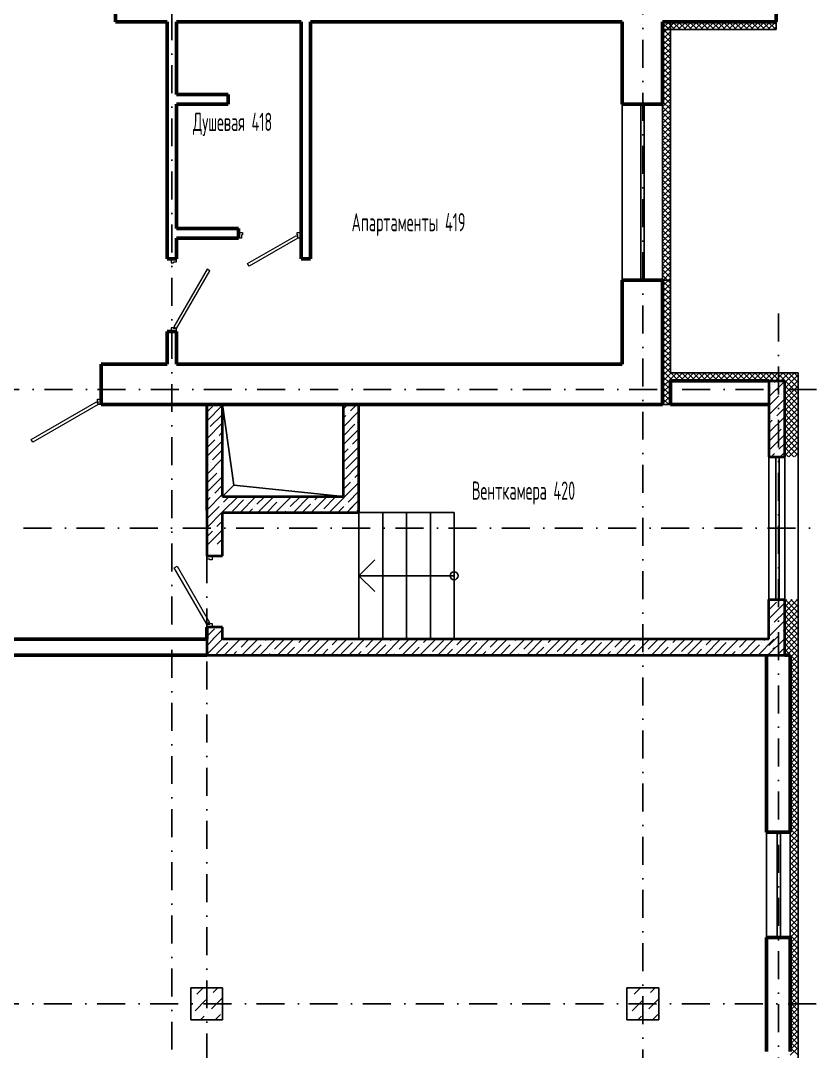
# Model space of a CAD drawing. Extents: x -1560602 to 321118, y -2308202 to -430103.
# Drawn here: x -1493034 to -1483060, y -2277814 to -2264810 of the extents above; entities that cross this region are included whole.
import ezdxf

# ---------------------------------------------------------------- set-up
doc = ezdxf.new("R2010")
doc.units = 0
doc.header["$MEASUREMENT"] = 0
doc.linetypes.add('Dot & Dashed', pattern=[670.277762, 352.777767, -176.388884, 0, -141.111112])
doc.linetypes.add('Штрихпунктирная', pattern=[0.670278, 0.352778, -0.176389, 0, -0.141111])
doc.layers.get('0').update_dxf_attribs({"color": 255, "linetype": 'CONTINUOUS'})
for name, color, linetype, lineweight in [('Двери', 4, 'CONTINUOUS', 15), ('Диафрагма', 2, 'CONTINUOUS', 35), ('стены', 5, 'CONTINUOUS', 50)]:
    doc.layers.add(name, color=color, linetype=linetype, lineweight=lineweight)
for name, color, linetype in [('Колонна', 7, 'CONTINUOUS'), ('колонна нижнего ряда', 1, 'CONTINUOUS'), ('Оси', 253, 'Dot & Dashed'), ('отделка', 240, 'CONTINUOUS'), ('Текст', 7, 'CONTINUOUS'), ('Утеплитель', 6, 'CONTINUOUS')]:
    doc.layers.add(name, color=color, linetype=linetype)
doc.styles.get("Standard").update_dxf_attribs({"font": 'spds.shx', "width": 0.7, "height": 250})

msp = doc.modelspace()

# ---------------------------------------------------------------- linework, layer by layer
at = {"color": 0, "linetype": 'Continuous'}
for p, q in [((-1490344.3, -2270672.5), (-1490485.7, -2269653.9)), ((-1490485.7, -2270813.9), (-1490344.3, -2270672.5)), ((-1490344.3, -2270672.5), (-1488965.7, -2270813.9)), ((-1488965.7, -2270813.9), (-1490485.7, -2270813.9)), ((-1488965.7, -2270813.9), (-1490485.7, -2270813.9))]:
    msp.add_line(p, q, dxfattribs=at)
at = {"color": 0, "ltscale": 100}
for p, q in [((-1488765.7, -2271013.9), (-1487565.7, -2271013.9)), ((-1488765.7, -2272613.9), (-1488765.7, -2271013.9)), ((-1488465.7, -2271013.9), (-1488465.7, -2272613.9)), ((-1488165.7, -2271013.9), (-1488165.7, -2272613.9)), ((-1487865.7, -2271013.9), (-1487865.7, -2272613.9)), ((-1487565.7, -2271013.9), (-1487565.8, -2272613.9)), ((-1488765.7, -2271813.9), (-1488565.7, -2271613.9)), ((-1488565.7, -2272013.9), (-1488765.7, -2271813.9)), ((-1487565.7, -2271813.9), (-1488765.7, -2271813.9)), ((-1487565.8, -2272613.9), (-1488765.7, -2272613.9))]:
    msp.add_line(p, q, dxfattribs=at)
msp.add_circle((-1487565.7, -2271813.9), 50, dxfattribs=at)
at = {"layer": 'Двери', "color": 0, "linetype": 'Continuous'}
for p, q in [((-1490285.7, -2267483.8), (-1490235.7, -2267483.8)), ((-1490245.7, -2267553.8), (-1490285.7, -2267553.8)), ((-1490235.7, -2267513.8), (-1490245.7, -2267513.8)), ((-1490245.7, -2267513.8), (-1490245.7, -2267553.8)), ((-1490235.7, -2267483.8), (-1490235.7, -2267513.8)), ((-1490170.6, -2267874.2), (-1489555.7, -2267519.2)), ((-1489535.7, -2267553.8), (-1490150.6, -2267908.8)), ((-1489555.7, -2267519.2), (-1489535.7, -2267553.8)), ((-1489545.7, -2267513.8), (-1489545.7, -2267483.8)), ((-1489545.7, -2267483.8), (-1489495.7, -2267483.8)), ((-1489535.7, -2267513.8), (-1489545.7, -2267513.8)), ((-1489535.7, -2267553.8), (-1489535.7, -2267513.8)), ((-1489495.7, -2267553.8), (-1489535.7, -2267553.8)), ((-1491135.7, -2267813.8), (-1491135.7, -2267863.8)), ((-1491105.7, -2267863.8), (-1491105.7, -2267853.8)), ((-1491105.7, -2267853.8), (-1491065.7, -2267853.8)), ((-1491065.7, -2267853.8), (-1491065.7, -2267813.8)), ((-1491135.7, -2267863.8), (-1491105.7, -2267863.8)), ((-1490680.4, -2267946.4), (-1491100.4, -2268673.8)), ((-1491065.7, -2268693.8), (-1490645.7, -2267966.4)), ((-1490645.7, -2267966.4), (-1490680.4, -2267946.4)), ((-1490150.6, -2267908.8), (-1490170.6, -2267874.2)), ((-1491105.7, -2268683.8), (-1491135.7, -2268683.8)), ((-1491135.7, -2268683.8), (-1491135.7, -2268733.8)), ((-1491105.7, -2268693.8), (-1491105.7, -2268683.8)), ((-1491065.7, -2268693.8), (-1491105.7, -2268693.8)), ((-1491100.4, -2268673.8), (-1491065.7, -2268693.8)), ((-1491065.7, -2268733.8), (-1491065.7, -2268693.8)), ((-1492900.2, -2270095.3), (-1492075.7, -2269619.3)), ((-1492055.7, -2269653.9), (-1492880.2, -2270129.9)), ((-1492075.7, -2269619.3), (-1492055.7, -2269653.9)), ((-1492065.7, -2269613.9), (-1492065.7, -2269583.9)), ((-1492065.7, -2269583.9), (-1492015.7, -2269583.9)), ((-1492055.7, -2269613.9), (-1492065.7, -2269613.9)), ((-1492055.7, -2269653.9), (-1492055.7, -2269613.9)), ((-1492015.7, -2269653.9), (-1492055.7, -2269653.9)), ((-1492880.2, -2270129.9), (-1492900.2, -2270095.3)), ((-1490685.7, -2271603.9), (-1490685.7, -2271563.9)), ((-1490645.7, -2271603.9), (-1490685.7, -2271603.9)), ((-1490645.7, -2271613.9), (-1490645.7, -2271603.9)), ((-1490615.7, -2271613.9), (-1490645.7, -2271613.9)), ((-1490615.7, -2271563.9), (-1490615.7, -2271613.9)), ((-1491095.7, -2271713.8), (-1491061.1, -2271693.8)), ((-1490685.7, -2272423.9), (-1491095.7, -2271713.8)), ((-1491061.1, -2271693.8), (-1490651.1, -2272403.9)), ((-1490651.1, -2272403.9), (-1490685.7, -2272423.9)), ((-1490685.7, -2272463.9), (-1490685.7, -2272423.9)), ((-1490685.7, -2272423.9), (-1490645.7, -2272423.9)), ((-1490645.7, -2272423.9), (-1490645.7, -2272413.9)), ((-1490645.7, -2272413.9), (-1490615.7, -2272413.9)), ((-1490615.7, -2272413.9), (-1490615.7, -2272463.9))]:
    msp.add_line(p, q, dxfattribs=at)
at = {"layer": 'Диафрагма', "color": 0, "ltscale": 100}
for p, q in [((-1483595.7, -2269353.9), (-1483595.7, -2270313.9)), ((-1483595.7, -2269353.9), (-1483395.7, -2269353.9)), ((-1483595.7, -2269353.9), (-1483395.7, -2269353.9)), ((-1483595.7, -2269353.9), (-1483395.7, -2269353.9)), ((-1483395.7, -2270313.9), (-1483395.7, -2269353.9)), ((-1488765.7, -2271013.9), (-1488765.7, -2269653.9)), ((-1483595.7, -2270313.9), (-1483395.7, -2270313.9)), ((-1490485.7, -2270813.9), (-1488965.7, -2270813.9)), ((-1490485.7, -2271563.9), (-1490485.7, -2271013.9)), ((-1490685.7, -2271413.9), (-1490685.7, -2271563.9)), ((-1490685.7, -2271563.9), (-1490485.7, -2271563.9)), ((-1483595.7, -2272613.9), (-1483595.7, -2272113.9)), ((-1483595.7, -2272113.9), (-1483395.7, -2272113.9)), ((-1483395.7, -2272113.9), (-1483395.7, -2272126.8)), ((-1490485.7, -2272463.9), (-1490685.7, -2272463.9)), ((-1490685.7, -2272463.9), (-1490685.7, -2272813.9)), ((-1490485.7, -2272613.9), (-1490485.7, -2272463.9)), ((-1483595.7, -2272613.9), (-1490485.7, -2272613.9)), ((-1490685.7, -2272813.9), (-1483395.7, -2272813.9))]:
    msp.add_line(p, q, dxfattribs=at)
at = {"layer": 'Диафрагма', "color": 0, "lineweight": -3, "ltscale": 100}
for p, q in [((-1483595.7, -2269557.9), (-1483395.7, -2269357.9)), ((-1483553.3, -2269403.2), (-1483553.3, -2269403.2)), ((-1483525.2, -2269375.2), (-1483504, -2269353.9)), ((-1483595.7, -2269445.7), (-1483581.4, -2269431.3)), ((-1483595.7, -2269670.2), (-1483469.1, -2269543.6)), ((-1483441.1, -2269515.5), (-1483441.1, -2269515.5)), ((-1483413, -2269487.4), (-1483395.7, -2269470.2)), ((-1490685.7, -2269861.7), (-1490485.7, -2269661.7)), ((-1490685.7, -2269749.4), (-1490614, -2269677.7)), ((-1488965.7, -2269713.2), (-1488906.4, -2269653.9)), ((-1488874.1, -2269733.8), (-1488794.2, -2269653.9)), ((-1483595.7, -2269782.4), (-1483395.7, -2269582.4)), ((-1490642.1, -2269930.3), (-1490501.8, -2269789.9)), ((-1488965.7, -2269937.7), (-1488765.7, -2269737.7)), ((-1488965.7, -2269825.5), (-1488930.2, -2269789.9)), ((-1488902.2, -2269761.9), (-1488902.2, -2269761.9)), ((-1483595.7, -2270006.9), (-1483395.7, -2269806.9)), ((-1483497.2, -2269796.1), (-1483395.7, -2269694.7)), ((-1490685.7, -2270086.2), (-1490485.7, -2269886.2)), ((-1488958.3, -2270042.5), (-1488818, -2269902.2)), ((-1488789.9, -2269874.1), (-1488789.9, -2269874.1)), ((-1483595.7, -2269894.7), (-1483553.3, -2269852.3)), ((-1483525.2, -2269824.2), (-1483525.2, -2269824.2)), ((-1483413, -2269936.4), (-1483413, -2269936.4)), ((-1490670.2, -2269958.3), (-1490670.2, -2269958.3)), ((-1490529.8, -2270042.5), (-1490485.7, -2269998.4)), ((-1488965.7, -2270162.2), (-1488765.7, -2269962.2)), ((-1483595.7, -2270231.4), (-1483395.7, -2270031.4)), ((-1483581.4, -2270104.8), (-1483441.1, -2269964.5)), ((-1490685.7, -2270198.4), (-1490586, -2270098.6)), ((-1490685.7, -2270310.7), (-1490485.7, -2270110.7)), ((-1490557.9, -2270070.6), (-1490557.9, -2270070.6)), ((-1488965.7, -2270386.7), (-1488765.7, -2270186.7)), ((-1488874.1, -2270182.8), (-1488874.1, -2270182.8)), ((-1488846, -2270154.8), (-1488765.7, -2270074.5)), ((-1483469.1, -2270217.1), (-1483395.7, -2270143.7)), ((-1490614, -2270351.2), (-1490485.7, -2270222.9)), ((-1488965.7, -2270274.5), (-1488902.2, -2270210.9)), ((-1488930.2, -2270463.5), (-1488789.9, -2270323.1)), ((-1483565.9, -2270313.9), (-1483525.2, -2270273.2)), ((-1483497.2, -2270245.1), (-1483497.2, -2270245.1)), ((-1483453.7, -2270313.9), (-1483395.7, -2270256)), ((-1490685.7, -2270535.2), (-1490485.7, -2270335.2)), ((-1490685.7, -2270422.9), (-1490670.2, -2270407.3)), ((-1490642.1, -2270379.3), (-1490642.1, -2270379.3)), ((-1490501.8, -2270463.5), (-1490485.7, -2270447.4)), ((-1488965.7, -2270611.2), (-1488765.7, -2270411.2)), ((-1490685.7, -2270647.4), (-1490557.9, -2270519.6)), ((-1490685.7, -2270759.7), (-1490485.7, -2270559.7)), ((-1490529.8, -2270491.5), (-1490529.8, -2270491.5)), ((-1488958.3, -2270491.5), (-1488958.3, -2270491.5)), ((-1488818, -2270575.7), (-1488765.7, -2270523.5)), ((-1490586, -2270772.2), (-1490485.7, -2270671.9)), ((-1488965.7, -2270723.5), (-1488874.1, -2270631.8)), ((-1488965.7, -2270835.7), (-1488765.7, -2270635.7)), ((-1488846, -2270603.8), (-1488846, -2270603.8)), ((-1490685.7, -2270984.2), (-1490485.7, -2270784.2)), ((-1490685.7, -2270871.9), (-1490642.1, -2270828.3)), ((-1490614, -2270800.2), (-1490614, -2270800.2)), ((-1490485.7, -2271008.7), (-1490290.9, -2270813.9)), ((-1490473.7, -2270884.4), (-1490403.2, -2270813.9)), ((-1490266.4, -2271013.9), (-1490066.4, -2270813.9)), ((-1490193.1, -2270828.3), (-1490193.1, -2270828.3)), ((-1490052.8, -2270912.5), (-1489954.2, -2270813.9)), ((-1490041.9, -2271013.9), (-1489841.9, -2270813.9)), ((-1489817.4, -2271013.9), (-1489617.4, -2270813.9)), ((-1489744.1, -2270828.3), (-1489729.7, -2270813.9)), ((-1489631.8, -2270940.5), (-1489505.2, -2270813.9)), ((-1489592.9, -2271013.9), (-1489392.9, -2270813.9)), ((-1489368.4, -2271013.9), (-1489168.4, -2270813.9)), ((-1489323.1, -2270856.3), (-1489280.7, -2270813.9)), ((-1489210.9, -2270968.6), (-1489070.5, -2270828.3)), ((-1489143.9, -2271013.9), (-1488954.8, -2270824.8)), ((-1488902.2, -2270884.4), (-1488765.7, -2270748)), ((-1490670.2, -2271080.9), (-1490529.8, -2270940.5)), ((-1490501.8, -2270912.5), (-1490501.8, -2270912.5)), ((-1490361.5, -2270996.7), (-1490221.1, -2270856.3)), ((-1490154.2, -2271013.9), (-1490108.9, -2270968.6)), ((-1490080.8, -2270940.5), (-1490080.8, -2270940.5)), ((-1489929.7, -2271013.9), (-1489800.2, -2270884.4)), ((-1489772.1, -2270856.3), (-1489772.1, -2270856.3)), ((-1489659.9, -2270968.6), (-1489659.9, -2270968.6)), ((-1489480.7, -2271013.9), (-1489379.2, -2270912.5)), ((-1489351.2, -2270884.4), (-1489351.2, -2270884.4)), ((-1489031.7, -2271013.9), (-1488958.3, -2270940.5)), ((-1488965.7, -2270948), (-1488958.3, -2270940.5)), ((-1488930.2, -2270912.5), (-1488930.2, -2270912.5)), ((-1488930.2, -2270912.5), (-1488930.2, -2270912.5)), ((-1488919.4, -2271013.9), (-1488765.7, -2270860.2)), ((-1488919.4, -2271013.9), (-1488842.6, -2270937.1)), ((-1488902.2, -2270884.4), (-1488898.7, -2270880.9)), ((-1488789.9, -2270996.7), (-1488765.7, -2270972.5)), ((-1490685.7, -2271208.7), (-1490485.7, -2271008.7)), ((-1489705.2, -2271013.9), (-1489687.9, -2270996.7)), ((-1489238.9, -2270996.7), (-1489238.9, -2270996.7)), ((-1488789.9, -2270996.7), (-1488786.4, -2270993.2)), ((-1490666.4, -2271413.9), (-1490485.7, -2271233.2)), ((-1490586, -2271221.2), (-1490586, -2271221.2)), ((-1490557.9, -2271193.1), (-1490485.7, -2271120.9)), ((-1490685.7, -2271320.9), (-1490614, -2271249.2)), ((-1490554.2, -2271413.9), (-1490501.8, -2271361.5)), ((-1483595.7, -2272130.9), (-1483579.6, -2272114.8)), ((-1483595.7, -2272243.2), (-1483499.8, -2272147.3)), ((-1483471.8, -2272119.2), (-1483471.8, -2272119.2)), ((-1483595.7, -2272355.4), (-1483395.7, -2272155.4)), ((-1483527.9, -2272399.8), (-1483395.7, -2272267.7)), ((-1483595.7, -2272579.9), (-1483395.7, -2272379.9)), ((-1490685.7, -2272467.1), (-1490682.5, -2272463.9)), ((-1490685.7, -2272579.4), (-1490589.8, -2272483.4)), ((-1490608, -2272613.9), (-1490485.7, -2272491.6)), ((-1483595.7, -2272467.7), (-1483584, -2272456)), ((-1483555.9, -2272427.9), (-1483555.9, -2272427.9)), ((-1483443.7, -2272540.1), (-1483443.7, -2272540.1)), ((-1483415.6, -2272512.1), (-1483395.7, -2272492.2)), ((-1490685.7, -2272808.7), (-1490490.9, -2272613.9)), ((-1490673.7, -2272684.4), (-1490603.2, -2272613.9)), ((-1490561.5, -2272796.7), (-1490421.1, -2272656.3)), ((-1490495.8, -2272613.9), (-1490485.7, -2272603.9)), ((-1490466.4, -2272813.9), (-1490266.4, -2272613.9)), ((-1490393.1, -2272628.3), (-1490393.1, -2272628.3)), ((-1490252.8, -2272712.5), (-1490154.2, -2272613.9)), ((-1490241.9, -2272813.9), (-1490041.9, -2272613.9)), ((-1490017.4, -2272813.9), (-1489817.4, -2272613.9)), ((-1489972.1, -2272656.3), (-1489972.1, -2272656.3)), ((-1489944.1, -2272628.3), (-1489929.7, -2272613.9)), ((-1489831.8, -2272740.5), (-1489705.2, -2272613.9)), ((-1489792.9, -2272813.9), (-1489592.9, -2272613.9)), ((-1489568.4, -2272813.9), (-1489368.4, -2272613.9)), ((-1489523.1, -2272656.3), (-1489480.7, -2272613.9)), ((-1489410.9, -2272768.6), (-1489270.5, -2272628.3)), ((-1489343.9, -2272813.9), (-1489143.9, -2272613.9)), ((-1489119.4, -2272813.9), (-1488919.4, -2272613.9)), ((-1489102.2, -2272684.4), (-1489031.7, -2272613.9)), ((-1488989.9, -2272796.7), (-1488849.6, -2272656.3)), ((-1488894.9, -2272813.9), (-1488694.9, -2272613.9)), ((-1488821.5, -2272628.3), (-1488821.5, -2272628.3)), ((-1488681.2, -2272712.5), (-1488582.6, -2272613.9)), ((-1488670.4, -2272813.9), (-1488470.4, -2272613.9)), ((-1488445.9, -2272813.9), (-1488245.9, -2272613.9)), ((-1488400.6, -2272656.3), (-1488400.6, -2272656.3)), ((-1488372.5, -2272628.3), (-1488358.1, -2272613.9)), ((-1488260.3, -2272740.5), (-1488133.6, -2272613.9)), ((-1488221.4, -2272813.9), (-1488021.4, -2272613.9)), ((-1487996.9, -2272813.9), (-1487796.9, -2272613.9)), ((-1487951.6, -2272656.3), (-1487909.1, -2272613.9)), ((-1487839.3, -2272768.6), (-1487699, -2272628.3)), ((-1487772.4, -2272813.9), (-1487572.4, -2272613.9)), ((-1487547.9, -2272813.9), (-1487347.9, -2272613.9)), ((-1487530.6, -2272684.4), (-1487460.1, -2272613.9)), ((-1487418.4, -2272796.7), (-1487278, -2272656.3)), ((-1487323.4, -2272813.9), (-1487123.4, -2272613.9)), ((-1487250, -2272628.3), (-1487250, -2272628.3)), ((-1487109.7, -2272712.5), (-1487011.1, -2272613.9)), ((-1487098.8, -2272813.9), (-1486898.8, -2272613.9)), ((-1486874.3, -2272813.9), (-1486674.3, -2272613.9)), ((-1486829, -2272656.3), (-1486829, -2272656.3)), ((-1486801, -2272628.3), (-1486786.6, -2272613.9)), ((-1486688.7, -2272740.5), (-1486562.1, -2272613.9)), ((-1486649.8, -2272813.9), (-1486449.8, -2272613.9)), ((-1486425.3, -2272813.9), (-1486225.3, -2272613.9)), ((-1486380, -2272656.3), (-1486337.6, -2272613.9)), ((-1486267.8, -2272768.6), (-1486127.5, -2272628.3)), ((-1486200.8, -2272813.9), (-1486000.8, -2272613.9)), ((-1485976.3, -2272813.9), (-1485776.3, -2272613.9)), ((-1485959.1, -2272684.4), (-1485888.6, -2272613.9)), ((-1485846.8, -2272796.7), (-1485706.5, -2272656.3)), ((-1485751.8, -2272813.9), (-1485551.8, -2272613.9)), ((-1485678.4, -2272628.3), (-1485678.4, -2272628.3)), ((-1485538.1, -2272712.5), (-1485439.6, -2272613.9)), ((-1485527.3, -2272813.9), (-1485327.3, -2272613.9)), ((-1485302.8, -2272813.9), (-1485102.8, -2272613.9)), ((-1485257.5, -2272656.3), (-1485257.5, -2272656.3)), ((-1485229.4, -2272628.3), (-1485215, -2272613.9)), ((-1485117.2, -2272740.5), (-1484990.5, -2272613.9)), ((-1485078.3, -2272813.9), (-1484878.3, -2272613.9)), ((-1484853.8, -2272813.9), (-1484653.8, -2272613.9)), ((-1484808.5, -2272656.3), (-1484766, -2272613.9)), ((-1484696.2, -2272768.6), (-1484555.9, -2272628.3)), ((-1484629.3, -2272813.9), (-1484429.3, -2272613.9)), ((-1484404.8, -2272813.9), (-1484204.8, -2272613.9)), ((-1484387.5, -2272684.4), (-1484317, -2272613.9)), ((-1484275.3, -2272796.7), (-1484135, -2272656.3)), ((-1484180.3, -2272813.9), (-1483980.3, -2272613.9)), ((-1484106.9, -2272628.3), (-1484106.9, -2272628.3)), ((-1483966.6, -2272712.5), (-1483868, -2272613.9)), ((-1483955.8, -2272813.9), (-1483755.8, -2272613.9)), ((-1483731.3, -2272813.9), (-1483531.3, -2272613.9)), ((-1483685.9, -2272656.3), (-1483685.9, -2272656.3)), ((-1483657.9, -2272628.3), (-1483643.5, -2272613.9)), ((-1483595.7, -2272692.2), (-1483471.8, -2272568.2)), ((-1483595.7, -2272804.4), (-1483395.7, -2272604.4)), ((-1490354.2, -2272813.9), (-1490308.9, -2272768.6)), ((-1490280.8, -2272740.5), (-1490280.8, -2272740.5)), ((-1490129.7, -2272813.9), (-1490000.2, -2272684.4)), ((-1489905.2, -2272813.9), (-1489887.9, -2272796.7)), ((-1489859.9, -2272768.6), (-1489859.9, -2272768.6)), ((-1489680.7, -2272813.9), (-1489579.2, -2272712.5)), ((-1489551.2, -2272684.4), (-1489551.2, -2272684.4)), ((-1489438.9, -2272796.7), (-1489438.9, -2272796.7)), ((-1489231.7, -2272813.9), (-1489158.3, -2272740.5)), ((-1489130.2, -2272712.5), (-1489130.2, -2272712.5)), ((-1488782.6, -2272813.9), (-1488737.3, -2272768.6)), ((-1488709.3, -2272740.5), (-1488709.3, -2272740.5)), ((-1488558.1, -2272813.9), (-1488428.6, -2272684.4)), ((-1488333.6, -2272813.9), (-1488316.4, -2272796.7)), ((-1488288.3, -2272768.6), (-1488288.3, -2272768.6)), ((-1488109.1, -2272813.9), (-1488007.7, -2272712.5)), ((-1487979.6, -2272684.4), (-1487979.6, -2272684.4)), ((-1487867.4, -2272796.7), (-1487867.4, -2272796.7)), ((-1487660.1, -2272813.9), (-1487586.7, -2272740.5)), ((-1487558.7, -2272712.5), (-1487558.7, -2272712.5)), ((-1487211.1, -2272813.9), (-1487165.8, -2272768.6)), ((-1487137.7, -2272740.5), (-1487137.7, -2272740.5)), ((-1486986.6, -2272813.9), (-1486857.1, -2272684.4)), ((-1486762.1, -2272813.9), (-1486744.8, -2272796.7)), ((-1486716.8, -2272768.6), (-1486716.8, -2272768.6)), ((-1486537.6, -2272813.9), (-1486436.1, -2272712.5)), ((-1486408.1, -2272684.4), (-1486408.1, -2272684.4)), ((-1486295.8, -2272796.7), (-1486295.8, -2272796.7)), ((-1486088.6, -2272813.9), (-1486015.2, -2272740.5)), ((-1485987.1, -2272712.5), (-1485987.1, -2272712.5)), ((-1485639.6, -2272813.9), (-1485594.3, -2272768.6)), ((-1485566.2, -2272740.5), (-1485566.2, -2272740.5)), ((-1485415, -2272813.9), (-1485285.6, -2272684.4)), ((-1485190.5, -2272813.9), (-1485173.3, -2272796.7)), ((-1485145.2, -2272768.6), (-1485145.2, -2272768.6)), ((-1484966, -2272813.9), (-1484864.6, -2272712.5)), ((-1484836.5, -2272684.4), (-1484836.5, -2272684.4)), ((-1484724.3, -2272796.7), (-1484724.3, -2272796.7)), ((-1484517, -2272813.9), (-1484443.7, -2272740.5)), ((-1484415.6, -2272712.5), (-1484415.6, -2272712.5)), ((-1484068, -2272813.9), (-1484022.7, -2272768.6)), ((-1483994.6, -2272740.5), (-1483994.6, -2272740.5)), ((-1483843.5, -2272813.9), (-1483714, -2272684.4)), ((-1483619, -2272813.9), (-1483601.8, -2272796.7)), ((-1483573.7, -2272768.6), (-1483573.7, -2272768.6)), ((-1483545.6, -2272740.5), (-1483525.7, -2272720.6)), ((-1483492.9, -2272813.9), (-1483395.7, -2272716.7))]:
    msp.add_line(p, q, dxfattribs=at)
at = {"layer": 'Диафрагма', "color": 0, "linetype": 'Continuous'}
for p, q in [((-1490685.8, -2270990.9), (-1490685.8, -2269676.9)), ((-1490685.7, -2269653.9), (-1490685.7, -2271413.9)), ((-1490485.7, -2269653.9), (-1488965.7, -2269653.9)), ((-1490485.7, -2270813.9), (-1490485.7, -2269653.9)), ((-1490485.7, -2269653.9), (-1488965.7, -2269653.9)), ((-1490485.7, -2270813.9), (-1490485.7, -2269653.9)), ((-1488965.7, -2269653.9), (-1488965.7, -2270813.9)), ((-1488965.7, -2269653.9), (-1488965.7, -2270813.9)), ((-1490485.7, -2271013.9), (-1488765.7, -2271013.9)), ((-1483395.7, -2272813.9), (-1483395.7, -2272126.8))]:
    msp.add_line(p, q, dxfattribs=at)
at = {"layer": 'Колонна', "color": 0, "linetype": 'Continuous'}
for p, q in [((-1490485.7, -2277013.9), (-1490885.7, -2277013.9)), ((-1490885.7, -2277013.9), (-1490885.7, -2277413.9)), ((-1490485.7, -2277413.9), (-1490485.7, -2277013.9)), ((-1484985.7, -2277013.9), (-1485385.7, -2277013.9)), ((-1485385.7, -2277013.9), (-1485385.7, -2277413.9)), ((-1484985.7, -2277413.9), (-1484985.7, -2277013.9)), ((-1490885.7, -2277413.9), (-1490485.7, -2277413.9)), ((-1485385.7, -2277413.9), (-1484985.7, -2277413.9))]:
    msp.add_line(p, q, dxfattribs=at)
at = {"layer": 'колонна нижнего ряда', "color": 0, "ltscale": 100}
for p, q in [((-1490810.8, -2277093.8), (-1490731, -2277013.9)), ((-1490604, -2277070.8), (-1490547.1, -2277013.9)), ((-1485295.4, -2277093.8), (-1485215.5, -2277013.9)), ((-1485088.6, -2277070.8), (-1485031.7, -2277013.9)), ((-1490856.8, -2277139.7), (-1490856.8, -2277139.7)), ((-1490833.8, -2277300.6), (-1490695.9, -2277162.7)), ((-1490650, -2277116.7), (-1490650, -2277116.7)), ((-1490627, -2277277.6), (-1490489.1, -2277139.7)), ((-1485341.4, -2277139.7), (-1485341.4, -2277139.7)), ((-1485318.4, -2277300.6), (-1485180.5, -2277162.7)), ((-1485134.5, -2277116.7), (-1485134.5, -2277116.7)), ((-1485111.5, -2277277.6), (-1484985.7, -2277151.8)), ((-1490879.8, -2277346.5), (-1490879.8, -2277346.5)), ((-1490672.9, -2277323.6), (-1490672.9, -2277323.6)), ((-1490579.4, -2277413.9), (-1490512.1, -2277346.5)), ((-1485364.3, -2277346.5), (-1485364.3, -2277346.5)), ((-1485157.5, -2277323.6), (-1485157.5, -2277323.6)), ((-1485064, -2277413.9), (-1484996.6, -2277346.5)), ((-1490763.3, -2277413.9), (-1490718.9, -2277369.5)), ((-1485247.8, -2277413.9), (-1485203.5, -2277369.5))]:
    msp.add_line(p, q, dxfattribs=at)
at = {"layer": 'Оси', "color": 0, "linetype": 'Штрихпунктирная', "lineweight": -3, "ltscale": 1000}
for p, q in [((-1491125.7, -2249953.9), (-1491125.7, -2295575.6)), ((-1485185.7, -2252313.9), (-1485185.7, -2295548.9)), ((-1483475.7, -2268503.9), (-1483475.7, -2295548.9)), ((-1498766.3, -2269463.9), (-1478850.7, -2269463.9)), ((-1490685.7, -2270213.9), (-1490685.7, -2295678.9)), ((-1501043, -2271213.9), (-1478850.7, -2271213.9)), ((-1493409.8, -2277213.9), (-1478850.7, -2277213.9))]:
    msp.add_line(p, q, dxfattribs=at)
at = {"layer": 'отделка', "color": 0, "ltscale": 100}
for p, q in [((-1485445.7, -2268083.9), (-1485445.7, -2265863.9)), ((-1485210.7, -2268083.9), (-1485210.7, -2265863.9)), ((-1485170.7, -2268083.9), (-1485170.7, -2265863.9)), ((-1484935.7, -2268083.9), (-1484935.7, -2265863.9)), ((-1483595.7, -2272113.9), (-1483595.7, -2270313.9)), ((-1483506.5, -2272113.9), (-1483506.5, -2270313.9)), ((-1483466.5, -2272113.9), (-1483466.5, -2270313.9)), ((-1483395.7, -2272113), (-1483395.7, -2270313.9)), ((-1483625.7, -2276378.9), (-1483625.7, -2275048.9)), ((-1483489.8, -2276378.9), (-1483489.8, -2275048.9)), ((-1483449.8, -2276378.9), (-1483449.8, -2275048.9)), ((-1483325.7, -2276378.9), (-1483325.7, -2275048.9))]:
    msp.add_line(p, q, dxfattribs=at)
at = {"layer": 'стены', "color": 0, "linetype": 'Continuous'}
for p, q in [((-1491835.7, -2264443.9), (-1491835.7, -2264823.9)), ((-1491835.7, -2264823.9), (-1491185.7, -2264823.9)), ((-1491185.7, -2264823.9), (-1491185.7, -2267813.8)), ((-1491065.7, -2265743.8), (-1491065.7, -2264823.9)), ((-1491065.7, -2264823.9), (-1489495.7, -2264823.9)), ((-1491065.7, -2265720.9), (-1491065.7, -2264846.9)), ((-1489518.7, -2264823.9), (-1491042.7, -2264823.9)), ((-1489495.7, -2264823.9), (-1489495.7, -2267433.8)), ((-1489495.7, -2265720.9), (-1489495.7, -2264846.9)), ((-1489375.7, -2267813.8), (-1489375.7, -2264823.9)), ((-1489375.7, -2264823.9), (-1485445.7, -2264823.9)), ((-1485445.7, -2264823.9), (-1485445.7, -2265863.9)), ((-1484935.7, -2264823.9), (-1483505.7, -2264823.9)), ((-1484935.7, -2265863.9), (-1484935.7, -2264823.9)), ((-1490415.7, -2265743.8), (-1491065.7, -2265743.8)), ((-1491065.7, -2265863.8), (-1490415.7, -2265863.8)), ((-1491065.7, -2267433.8), (-1491065.7, -2265863.8)), ((-1485005.7, -2265863.9), (-1485445.7, -2265863.9)), ((-1484935.7, -2265863.9), (-1485005.7, -2265863.9)), ((-1484935.7, -2265863.9), (-1485005.7, -2265863.9)), ((-1490285.7, -2267433.8), (-1491065.7, -2267433.8)), ((-1489495.7, -2267433.8), (-1489495.7, -2267813.8)), ((-1491065.7, -2267553.8), (-1490285.7, -2267553.8)), ((-1491065.7, -2267813.8), (-1491065.7, -2267553.8)), ((-1489495.7, -2267813.8), (-1489375.7, -2267813.8)), ((-1485005.7, -2268083.9), (-1485445.7, -2268083.9)), ((-1485445.7, -2268083.9), (-1485445.7, -2269143.9)), ((-1484935.7, -2268083.9), (-1485005.7, -2268083.9)), ((-1484935.7, -2268083.9), (-1485005.7, -2268083.9)), ((-1484935.7, -2269143.9), (-1484935.7, -2268083.9)), ((-1491185.7, -2268733.8), (-1491185.7, -2269143.9)), ((-1491065.7, -2269143.9), (-1491065.7, -2268733.8)), ((-1492015.7, -2269143.9), (-1492015.7, -2269653.9)), ((-1491185.7, -2269143.9), (-1492015.7, -2269143.9)), ((-1485445.7, -2269143.9), (-1491065.7, -2269143.9)), ((-1484935.7, -2269653.9), (-1484935.7, -2269143.9)), ((-1483595.7, -2269353.9), (-1484835.7, -2269353.9)), ((-1484835.7, -2269353.9), (-1484835.7, -2269653.9)), ((-1492015.7, -2269653.9), (-1485445.7, -2269653.9)), ((-1488765.7, -2269653.9), (-1484935.7, -2269653.9)), ((-1484835.7, -2269653.9), (-1483595.7, -2269653.9)), ((-1490685.7, -2272463.9), (-1490685.7, -2272613.9)), ((-1490685.7, -2272613.9), (-1494635.1, -2272613.9)), ((-1494435.7, -2272813.9), (-1490685.7, -2272813.9)), ((-1483625.7, -2272813.9), (-1483625.7, -2275048.9)), ((-1483325.7, -2275048.9), (-1483325.7, -2272813.9)), ((-1483625.7, -2275048.9), (-1483325.7, -2275048.9)), ((-1483625.7, -2276378.9), (-1483625.7, -2277813.9)), ((-1483625.7, -2276378.9), (-1483325.7, -2276378.9)), ((-1483325.7, -2277813.9), (-1483325.7, -2276378.9))]:
    msp.add_line(p, q, dxfattribs=at)
at = {"layer": 'стены', "color": 0, "ltscale": 100}
for p, q in [((-1483505.7, -2264823.9), (-1483505.7, -2264443.9)), ((-1490415.7, -2265863.8), (-1490415.7, -2265743.9)), ((-1490285.7, -2267553.8), (-1490285.7, -2267433.8)), ((-1491065.7, -2267813.8), (-1491185.7, -2267813.8)), ((-1491065.7, -2268733.8), (-1491185.7, -2268733.8)), ((-1483395.7, -2272813.9), (-1483325.7, -2272813.9))]:
    msp.add_line(p, q, dxfattribs=at)
at = {"layer": 'Утеплитель', "color": 0, "linetype": 'Continuous'}
for p, q in [((-1484935.7, -2264836.1), (-1484923.5, -2264823.9)), ((-1484935.7, -2264906.9), (-1484852.8, -2264823.9)), ((-1484935.7, -2264836.1), (-1484923.5, -2264823.9)), ((-1484935.7, -2264906.9), (-1484852.8, -2264823.9)), ((-1484835.7, -2264939.1), (-1484935.7, -2264839.1)), ((-1484850.9, -2264923.9), (-1484935.7, -2264839.1)), ((-1484882.1, -2264923.9), (-1484782.1, -2264823.9)), ((-1484835.7, -2264868.4), (-1484880.2, -2264823.9)), ((-1484780.2, -2264923.9), (-1484880.2, -2264823.9)), ((-1484835.7, -2268083.9), (-1484835.7, -2264823.9)), ((-1484811.4, -2264923.9), (-1484711.4, -2264823.9)), ((-1484709.5, -2264923.9), (-1484809.5, -2264823.9)), ((-1484740.7, -2264923.9), (-1484640.7, -2264823.9)), ((-1484638.8, -2264923.9), (-1484738.8, -2264823.9)), ((-1484669.9, -2264923.9), (-1484569.9, -2264823.9)), ((-1484568.1, -2264923.9), (-1484668.1, -2264823.9)), ((-1484599.2, -2264923.9), (-1484499.2, -2264823.9)), ((-1484497.3, -2264923.9), (-1484597.3, -2264823.9)), ((-1484528.5, -2264923.9), (-1484428.5, -2264823.9)), ((-1484426.6, -2264923.9), (-1484526.6, -2264823.9)), ((-1484457.8, -2264923.9), (-1484357.8, -2264823.9)), ((-1484355.9, -2264923.9), (-1484455.9, -2264823.9)), ((-1484387.1, -2264923.9), (-1484287.1, -2264823.9)), ((-1484285.2, -2264923.9), (-1484385.2, -2264823.9)), ((-1484316.4, -2264923.9), (-1484216.4, -2264823.9)), ((-1484214.5, -2264923.9), (-1484314.5, -2264823.9)), ((-1484245.7, -2264923.9), (-1484145.7, -2264823.9)), ((-1484143.8, -2264923.9), (-1484243.8, -2264823.9)), ((-1484175, -2264923.9), (-1484075, -2264823.9)), ((-1484073.1, -2264923.9), (-1484173.1, -2264823.9)), ((-1484104.3, -2264923.9), (-1484004.3, -2264823.9)), ((-1484002.4, -2264923.9), (-1484102.4, -2264823.9)), ((-1484033.5, -2264923.9), (-1483933.5, -2264823.9)), ((-1483931.7, -2264923.9), (-1484031.7, -2264823.9)), ((-1483962.8, -2264923.9), (-1483862.8, -2264823.9)), ((-1483861, -2264923.9), (-1483961, -2264823.9)), ((-1483892.1, -2264923.9), (-1483792.1, -2264823.9)), ((-1483790.2, -2264923.9), (-1483890.2, -2264823.9)), ((-1483821.4, -2264923.9), (-1483721.4, -2264823.9)), ((-1483719.5, -2264923.9), (-1483819.5, -2264823.9)), ((-1483750.7, -2264923.9), (-1483650.7, -2264823.9)), ((-1483648.8, -2264923.9), (-1483748.8, -2264823.9)), ((-1483680, -2264923.9), (-1483580, -2264823.9)), ((-1483578.1, -2264923.9), (-1483678.1, -2264823.9)), ((-1483609.3, -2264923.9), (-1483509.3, -2264823.9)), ((-1483507.4, -2264923.9), (-1483607.4, -2264823.9)), ((-1483505.7, -2264854.8), (-1483536.7, -2264823.9)), ((-1484935.7, -2264977.6), (-1484835.7, -2264877.6)), ((-1484835.7, -2265009.8), (-1484935.7, -2264909.8)), ((-1484921.6, -2264923.9), (-1484935.7, -2264909.8)), ((-1484935.7, -2264923.9), (-1483505.7, -2264923.9)), ((-1484935.7, -2265048.3), (-1484835.7, -2264948.3)), ((-1484835.7, -2265080.5), (-1484935.7, -2264980.5)), ((-1483538.6, -2264923.9), (-1483505.7, -2264891.1)), ((-1484935.7, -2265119), (-1484835.7, -2265019)), ((-1484835.7, -2265151.2), (-1484935.7, -2265051.2)), ((-1484935.7, -2265189.7), (-1484835.7, -2265089.7)), ((-1484835.7, -2265221.9), (-1484935.7, -2265121.9)), ((-1484935.7, -2265260.4), (-1484835.7, -2265160.4)), ((-1484835.7, -2265292.6), (-1484935.7, -2265192.6)), ((-1484935.7, -2265331.1), (-1484835.7, -2265231.1)), ((-1484835.7, -2265363.3), (-1484935.7, -2265263.3)), ((-1484935.7, -2265401.8), (-1484835.7, -2265301.8)), ((-1484835.7, -2265434), (-1484935.7, -2265334)), ((-1484935.7, -2265472.5), (-1484835.7, -2265372.5)), ((-1484835.7, -2265504.7), (-1484935.7, -2265404.7)), ((-1484935.7, -2265543.3), (-1484835.7, -2265443.3)), ((-1484835.7, -2265575.5), (-1484935.7, -2265475.5)), ((-1484935.7, -2265614), (-1484835.7, -2265514)), ((-1484835.7, -2265646.2), (-1484935.7, -2265546.2)), ((-1484935.7, -2265684.7), (-1484835.7, -2265584.7)), ((-1484835.7, -2265716.9), (-1484935.7, -2265616.9)), ((-1484935.7, -2265755.4), (-1484835.7, -2265655.4)), ((-1484835.7, -2265787.6), (-1484935.7, -2265687.6)), ((-1484935.7, -2265826.1), (-1484835.7, -2265726.1)), ((-1484835.7, -2265858.3), (-1484935.7, -2265758.3)), ((-1484935.7, -2265896.8), (-1484835.7, -2265796.8)), ((-1484835.7, -2265929), (-1484935.7, -2265829)), ((-1484935.7, -2265967.5), (-1484835.7, -2265867.5)), ((-1484835.7, -2265999.7), (-1484935.7, -2265899.7)), ((-1484935.7, -2266038.2), (-1484835.7, -2265938.2)), ((-1484835.7, -2266070.4), (-1484935.7, -2265970.4)), ((-1484935.7, -2266108.9), (-1484835.7, -2266008.9)), ((-1484835.7, -2266141.1), (-1484935.7, -2266041.1)), ((-1484935.7, -2266179.6), (-1484835.7, -2266079.6)), ((-1484835.7, -2266211.9), (-1484935.7, -2266111.9)), ((-1484935.7, -2266250.4), (-1484835.7, -2266150.4)), ((-1484835.7, -2266282.6), (-1484935.7, -2266182.6)), ((-1484935.7, -2266321.1), (-1484835.7, -2266221.1)), ((-1484835.7, -2266353.3), (-1484935.7, -2266253.3)), ((-1484935.7, -2266391.8), (-1484835.7, -2266291.8)), ((-1484835.7, -2266424), (-1484935.7, -2266324)), ((-1484935.7, -2266462.5), (-1484835.7, -2266362.5)), ((-1484835.7, -2266494.7), (-1484935.7, -2266394.7)), ((-1484935.7, -2266533.2), (-1484835.7, -2266433.2)), ((-1484835.7, -2266565.4), (-1484935.7, -2266465.4)), ((-1484935.7, -2266603.9), (-1484835.7, -2266503.9)), ((-1484835.7, -2266636.1), (-1484935.7, -2266536.1)), ((-1484935.7, -2266674.6), (-1484835.7, -2266574.6)), ((-1484835.7, -2266706.8), (-1484935.7, -2266606.8)), ((-1484935.7, -2266745.3), (-1484835.7, -2266645.3)), ((-1484835.7, -2266777.5), (-1484935.7, -2266677.5)), ((-1484935.7, -2266816), (-1484835.7, -2266716)), ((-1484835.7, -2266848.2), (-1484935.7, -2266748.2)), ((-1484935.7, -2266886.8), (-1484835.7, -2266786.8)), ((-1484835.7, -2266919), (-1484935.7, -2266819)), ((-1484935.7, -2266957.5), (-1484835.7, -2266857.5)), ((-1484835.7, -2266989.7), (-1484935.7, -2266889.7)), ((-1484935.7, -2267028.2), (-1484835.7, -2266928.2)), ((-1484835.7, -2267060.4), (-1484935.7, -2266960.4)), ((-1484935.7, -2267098.9), (-1484835.7, -2266998.9)), ((-1484835.7, -2267131.1), (-1484935.7, -2267031.1)), ((-1484935.7, -2267169.6), (-1484835.7, -2267069.6)), ((-1484835.7, -2267201.8), (-1484935.7, -2267101.8)), ((-1484935.7, -2267240.3), (-1484835.7, -2267140.3)), ((-1484835.7, -2267272.5), (-1484935.7, -2267172.5)), ((-1484935.7, -2267311), (-1484835.7, -2267211)), ((-1484835.7, -2267343.2), (-1484935.7, -2267243.2)), ((-1484935.7, -2267381.7), (-1484835.7, -2267281.7)), ((-1484835.7, -2267413.9), (-1484935.7, -2267313.9)), ((-1484935.7, -2267452.4), (-1484835.7, -2267352.4)), ((-1484835.7, -2267484.6), (-1484935.7, -2267384.6)), ((-1484935.7, -2267523.2), (-1484835.7, -2267423.2)), ((-1484835.7, -2267555.4), (-1484935.7, -2267455.4)), ((-1484935.7, -2267593.9), (-1484835.7, -2267493.9)), ((-1484835.7, -2267626.1), (-1484935.7, -2267526.1)), ((-1484935.7, -2267664.6), (-1484835.7, -2267564.6)), ((-1484835.7, -2267696.8), (-1484935.7, -2267596.8)), ((-1484935.7, -2267735.3), (-1484835.7, -2267635.3)), ((-1484835.7, -2267767.5), (-1484935.7, -2267667.5)), ((-1484935.7, -2267806), (-1484835.7, -2267706)), ((-1484835.7, -2267838.2), (-1484935.7, -2267738.2)), ((-1484935.7, -2267876.7), (-1484835.7, -2267776.7)), ((-1484835.7, -2267908.9), (-1484935.7, -2267808.9)), ((-1484935.7, -2267947.4), (-1484835.7, -2267847.4)), ((-1484835.7, -2267979.6), (-1484935.7, -2267879.6)), ((-1484935.7, -2268018.1), (-1484835.7, -2267918.1)), ((-1484835.7, -2268050.3), (-1484935.7, -2267950.3)), ((-1484930.8, -2268083.9), (-1484835.7, -2267988.8)), ((-1484872.9, -2268083.9), (-1484935.7, -2268021)), ((-1484835.7, -2268083.9), (-1484935.7, -2268083.9)), ((-1484835.7, -2268083.9), (-1484935.7, -2268083.9)), ((-1484935.7, -2268088.8), (-1484930.8, -2268083.9)), ((-1484935.7, -2268159.5), (-1484860.1, -2268083.9)), ((-1484835.7, -2268191.8), (-1484935.7, -2268091.8)), ((-1484835.7, -2268121), (-1484872.9, -2268083.9)), ((-1484860.1, -2268083.9), (-1484835.7, -2268059.5)), ((-1484835.7, -2269253.9), (-1484835.7, -2268083.9)), ((-1484935.7, -2268230.3), (-1484835.7, -2268130.3)), ((-1484835.7, -2268262.5), (-1484935.7, -2268162.5)), ((-1484935.7, -2268301), (-1484835.7, -2268201)), ((-1484835.7, -2268333.2), (-1484935.7, -2268233.2)), ((-1484935.7, -2268371.7), (-1484835.7, -2268271.7)), ((-1484835.7, -2268403.9), (-1484935.7, -2268303.9)), ((-1484935.7, -2268442.4), (-1484835.7, -2268342.4)), ((-1484835.7, -2268474.6), (-1484935.7, -2268374.6)), ((-1484935.7, -2268513.1), (-1484835.7, -2268413.1)), ((-1484835.7, -2268545.3), (-1484935.7, -2268445.3)), ((-1484935.7, -2268583.8), (-1484835.7, -2268483.8)), ((-1484835.7, -2268616), (-1484935.7, -2268516)), ((-1484935.7, -2268654.5), (-1484835.7, -2268554.5)), ((-1484835.7, -2268686.7), (-1484935.7, -2268586.7)), ((-1484935.7, -2268725.2), (-1484835.7, -2268625.2)), ((-1484835.7, -2268757.4), (-1484935.7, -2268657.4)), ((-1484935.7, -2268795.9), (-1484835.7, -2268695.9)), ((-1484835.7, -2268828.1), (-1484935.7, -2268728.1)), ((-1484935.7, -2268866.7), (-1484835.7, -2268766.7)), ((-1484835.7, -2268898.9), (-1484935.7, -2268798.9)), ((-1484935.7, -2268937.4), (-1484835.7, -2268837.4)), ((-1484835.7, -2268969.6), (-1484935.7, -2268869.6)), ((-1484935.7, -2269008.1), (-1484835.7, -2268908.1)), ((-1484835.7, -2269040.3), (-1484935.7, -2268940.3)), ((-1484935.7, -2269078.8), (-1484835.7, -2268978.8)), ((-1484835.7, -2269111), (-1484935.7, -2269011)), ((-1484935.7, -2269149.5), (-1484835.7, -2269049.5)), ((-1484835.7, -2269181.7), (-1484935.7, -2269081.7)), ((-1484935.7, -2269220.2), (-1484835.7, -2269120.2)), ((-1484835.7, -2269252.4), (-1484935.7, -2269152.4)), ((-1484935.7, -2269290.9), (-1484835.7, -2269190.9)), ((-1484835.7, -2269323.1), (-1484935.7, -2269223.1)), ((-1484935.7, -2269361.6), (-1484835.7, -2269261.6)), ((-1483225.7, -2269253.9), (-1484835.7, -2269253.9)), ((-1484835.7, -2269261.6), (-1484828, -2269253.9)), ((-1484835.7, -2269332.3), (-1484757.3, -2269253.9)), ((-1484734.3, -2269353.9), (-1484834.3, -2269253.9)), ((-1484786.6, -2269353.9), (-1484686.6, -2269253.9)), ((-1484663.5, -2269353.9), (-1484763.5, -2269253.9)), ((-1484715.9, -2269353.9), (-1484615.9, -2269253.9)), ((-1484592.8, -2269353.9), (-1484692.8, -2269253.9)), ((-1484645.2, -2269353.9), (-1484545.2, -2269253.9)), ((-1484522.1, -2269353.9), (-1484622.1, -2269253.9)), ((-1484574.5, -2269353.9), (-1484474.5, -2269253.9)), ((-1484451.4, -2269353.9), (-1484551.4, -2269253.9)), ((-1484503.8, -2269353.9), (-1484403.8, -2269253.9)), ((-1484380.7, -2269353.9), (-1484480.7, -2269253.9)), ((-1484433, -2269353.9), (-1484333, -2269253.9)), ((-1484310, -2269353.9), (-1484410, -2269253.9)), ((-1484362.3, -2269353.9), (-1484262.3, -2269253.9)), ((-1484239.3, -2269353.9), (-1484339.3, -2269253.9)), ((-1484291.6, -2269353.9), (-1484191.6, -2269253.9)), ((-1484168.6, -2269353.9), (-1484268.6, -2269253.9)), ((-1484220.9, -2269353.9), (-1484120.9, -2269253.9)), ((-1484097.9, -2269353.9), (-1484197.9, -2269253.9)), ((-1484150.2, -2269353.9), (-1484050.2, -2269253.9)), ((-1484027.1, -2269353.9), (-1484127.1, -2269253.9)), ((-1484079.5, -2269353.9), (-1483979.5, -2269253.9)), ((-1483956.4, -2269353.9), (-1484056.4, -2269253.9)), ((-1484008.8, -2269353.9), (-1483908.8, -2269253.9)), ((-1483885.7, -2269353.9), (-1483985.7, -2269253.9)), ((-1483938.1, -2269353.9), (-1483838.1, -2269253.9)), ((-1483815, -2269353.9), (-1483915, -2269253.9)), ((-1483867.4, -2269353.9), (-1483767.4, -2269253.9)), ((-1483744.3, -2269353.9), (-1483844.3, -2269253.9)), ((-1483796.6, -2269353.9), (-1483696.6, -2269253.9)), ((-1483673.6, -2269353.9), (-1483773.6, -2269253.9)), ((-1483725.9, -2269353.9), (-1483625.9, -2269253.9)), ((-1483602.9, -2269353.9), (-1483702.9, -2269253.9)), ((-1483655.2, -2269353.9), (-1483555.2, -2269253.9)), ((-1483532.2, -2269353.9), (-1483632.2, -2269253.9)), ((-1483584.5, -2269353.9), (-1483484.5, -2269253.9)), ((-1483461.5, -2269353.9), (-1483561.5, -2269253.9)), ((-1483513.8, -2269353.9), (-1483413.8, -2269253.9)), ((-1483225.7, -2269518.9), (-1483490.8, -2269253.9)), ((-1483443.1, -2269353.9), (-1483343.1, -2269253.9)), ((-1483225.7, -2269448.2), (-1483420, -2269253.9)), ((-1483395.7, -2269377.3), (-1483272.4, -2269253.9)), ((-1483395.7, -2269448), (-1483225.7, -2269278)), ((-1483225.7, -2269377.5), (-1483349.3, -2269253.9)), ((-1483225.7, -2269306.8), (-1483278.6, -2269253.9)), ((-1483225.7, -2276613.9), (-1483225.7, -2269253.9)), ((-1484835.7, -2269393.8), (-1484935.7, -2269293.8)), ((-1484935.7, -2269432.3), (-1484835.7, -2269332.3)), ((-1484835.7, -2269464.5), (-1484935.7, -2269364.5)), ((-1484935.7, -2269503.1), (-1484835.7, -2269403.1)), ((-1484805, -2269353.9), (-1484835.7, -2269323.1)), ((-1483395.7, -2269518.7), (-1483225.7, -2269348.7)), ((-1483395.7, -2269589.4), (-1483225.7, -2269419.4)), ((-1484835.7, -2269535.3), (-1484935.7, -2269435.3)), ((-1484935.7, -2269573.8), (-1484835.7, -2269473.8)), ((-1484835.7, -2269606), (-1484935.7, -2269506)), ((-1484935.7, -2269644.5), (-1484835.7, -2269544.5)), ((-1483225.7, -2269589.6), (-1483395.7, -2269419.6)), ((-1483395.7, -2269660.1), (-1483225.7, -2269490.1)), ((-1483225.7, -2269660.3), (-1483395.7, -2269490.3)), ((-1484858.5, -2269653.9), (-1484935.7, -2269576.7)), ((-1484929.2, -2269653.9), (-1484935.7, -2269647.4)), ((-1484874.5, -2269653.9), (-1484835.7, -2269615.2)), ((-1483395.7, -2269730.8), (-1483225.7, -2269560.8)), ((-1483225.7, -2269731), (-1483395.7, -2269561)), ((-1483395.7, -2269801.5), (-1483225.7, -2269631.5)), ((-1483225.7, -2269801.8), (-1483395.7, -2269631.8)), ((-1483395.7, -2269872.2), (-1483225.7, -2269702.2)), ((-1483225.7, -2269872.5), (-1483395.7, -2269702.5)), ((-1483395.7, -2269942.9), (-1483225.7, -2269772.9)), ((-1483225.7, -2269943.2), (-1483395.7, -2269773.2)), ((-1483395.7, -2270013.7), (-1483225.7, -2269843.7)), ((-1483225.7, -2270013.9), (-1483395.7, -2269843.9)), ((-1483395.7, -2270084.4), (-1483225.7, -2269914.4)), ((-1483225.7, -2270084.6), (-1483395.7, -2269914.6)), ((-1483395.7, -2270155.1), (-1483225.7, -2269985.1)), ((-1483225.7, -2270155.3), (-1483395.7, -2269985.3)), ((-1483395.7, -2270225.8), (-1483225.7, -2270055.8)), ((-1483225.7, -2270226), (-1483395.7, -2270056)), ((-1483395.7, -2270296.5), (-1483225.7, -2270126.5)), ((-1483225.7, -2270296.7), (-1483395.7, -2270126.7)), ((-1483279.3, -2270313.9), (-1483395.7, -2270197.4)), ((-1483342.4, -2270313.9), (-1483225.7, -2270197.2)), ((-1483350, -2270313.9), (-1483395.7, -2270268.1)), ((-1483271.7, -2270313.9), (-1483225.7, -2270267.9)), ((-1483395.7, -2272135), (-1483374.7, -2272113.9)), ((-1483395.7, -2272205.7), (-1483304, -2272113.9)), ((-1483395.7, -2272276.4), (-1483233.2, -2272113.9)), ((-1483225.7, -2272276.6), (-1483388.5, -2272113.9)), ((-1483225.7, -2272205.9), (-1483317.8, -2272113.9)), ((-1483225.7, -2272135.2), (-1483247, -2272113.9)), ((-1483395.7, -2272347.1), (-1483225.7, -2272177.1)), ((-1483225.7, -2272347.3), (-1483395.7, -2272177.3)), ((-1483395.7, -2272417.8), (-1483225.7, -2272247.8)), ((-1483225.7, -2272418), (-1483395.7, -2272248)), ((-1483395.7, -2272488.5), (-1483225.7, -2272318.5)), ((-1483225.7, -2272488.8), (-1483395.7, -2272318.8)), ((-1483395.7, -2272559.2), (-1483225.7, -2272389.2)), ((-1483225.7, -2272559.5), (-1483395.7, -2272389.5)), ((-1483395.7, -2272630), (-1483225.7, -2272460)), ((-1483225.7, -2272630.2), (-1483395.7, -2272460.2)), ((-1483395.7, -2272700.7), (-1483225.7, -2272530.7)), ((-1483225.7, -2272700.9), (-1483395.7, -2272530.9)), ((-1483395.7, -2272771.4), (-1483225.7, -2272601.4)), ((-1483225.7, -2272771.6), (-1483395.7, -2272601.6)), ((-1483225.7, -2272842.3), (-1483395.7, -2272672.3)), ((-1483225.7, -2272913), (-1483395.7, -2272743)), ((-1483367.6, -2272813.9), (-1483225.7, -2272672.1)), ((-1483325.7, -2272842.8), (-1483225.7, -2272742.8)), ((-1483395.6, -2272813.9), (-1483395.7, -2272813.7)), ((-1483325.7, -2272913.5), (-1483225.7, -2272813.5)), ((-1483225.7, -2272983.7), (-1483325.7, -2272883.7)), ((-1483325.7, -2272984.2), (-1483225.7, -2272884.2)), ((-1483225.7, -2273054.4), (-1483325.7, -2272954.4)), ((-1483325.7, -2273054.9), (-1483225.7, -2272954.9)), ((-1483225.7, -2273125.2), (-1483325.7, -2273025.2)), ((-1483325.7, -2273125.6), (-1483225.7, -2273025.6)), ((-1483225.7, -2273195.9), (-1483325.7, -2273095.9)), ((-1483325.7, -2273196.4), (-1483225.7, -2273096.4)), ((-1483225.7, -2273266.6), (-1483325.7, -2273166.6)), ((-1483325.7, -2273267.1), (-1483225.7, -2273167.1)), ((-1483225.7, -2273337.3), (-1483325.7, -2273237.3)), ((-1483325.7, -2273337.8), (-1483225.7, -2273237.8)), ((-1483225.7, -2273408), (-1483325.7, -2273308)), ((-1483325.7, -2273408.5), (-1483225.7, -2273308.5)), ((-1483225.7, -2273478.7), (-1483325.7, -2273378.7)), ((-1483325.7, -2273479.2), (-1483225.7, -2273379.2)), ((-1483225.7, -2273549.4), (-1483325.7, -2273449.4)), ((-1483325.7, -2273549.9), (-1483225.7, -2273449.9)), ((-1483225.7, -2273620.1), (-1483325.7, -2273520.1)), ((-1483325.7, -2273620.6), (-1483225.7, -2273520.6)), ((-1483225.7, -2273690.8), (-1483325.7, -2273590.8)), ((-1483325.7, -2273691.3), (-1483225.7, -2273591.3)), ((-1483225.7, -2273761.6), (-1483325.7, -2273661.5)), ((-1483325.7, -2273762), (-1483225.7, -2273662)), ((-1483225.7, -2273832.3), (-1483325.7, -2273732.3)), ((-1483325.7, -2273832.7), (-1483225.7, -2273732.7)), ((-1483225.7, -2273903), (-1483325.7, -2273803)), ((-1483325.7, -2273903.5), (-1483225.7, -2273803.5)), ((-1483225.7, -2273973.7), (-1483325.7, -2273873.7)), ((-1483325.7, -2273974.2), (-1483225.7, -2273874.2)), ((-1483225.7, -2274044.4), (-1483325.7, -2273944.4)), ((-1483325.7, -2274044.9), (-1483225.7, -2273944.9)), ((-1483225.7, -2274115.1), (-1483325.7, -2274015.1)), ((-1483325.7, -2274115.6), (-1483225.7, -2274015.6)), ((-1483225.7, -2274185.8), (-1483325.7, -2274085.8)), ((-1483325.7, -2274186.3), (-1483225.7, -2274086.3)), ((-1483225.7, -2274256.5), (-1483325.7, -2274156.5)), ((-1483325.7, -2274257), (-1483225.7, -2274157)), ((-1483225.7, -2274327.2), (-1483325.7, -2274227.2)), ((-1483325.7, -2274327.7), (-1483225.7, -2274227.7)), ((-1483225.7, -2274397.9), (-1483325.7, -2274297.9)), ((-1483325.7, -2274398.4), (-1483225.7, -2274298.4)), ((-1483225.7, -2274468.7), (-1483325.7, -2274368.7)), ((-1483325.7, -2274469.1), (-1483225.7, -2274369.1)), ((-1483225.7, -2274539.4), (-1483325.7, -2274439.4)), ((-1483325.7, -2274539.9), (-1483225.7, -2274439.9)), ((-1483225.7, -2274610.1), (-1483325.7, -2274510.1)), ((-1483325.7, -2274610.6), (-1483225.7, -2274510.6)), ((-1483225.7, -2274680.8), (-1483325.7, -2274580.8)), ((-1483325.7, -2274681.3), (-1483225.7, -2274581.3)), ((-1483225.7, -2274751.5), (-1483325.7, -2274651.5)), ((-1483325.7, -2274752), (-1483225.7, -2274652)), ((-1483225.7, -2274822.2), (-1483325.7, -2274722.2)), ((-1483325.7, -2274822.7), (-1483225.7, -2274722.7)), ((-1483225.7, -2274892.9), (-1483325.7, -2274792.9)), ((-1483325.7, -2274893.4), (-1483225.7, -2274793.4)), ((-1483225.7, -2274963.6), (-1483325.7, -2274863.6)), ((-1483325.7, -2274964.1), (-1483225.7, -2274864.1)), ((-1483225.7, -2275034.3), (-1483325.7, -2274934.3)), ((-1483325.7, -2275034.8), (-1483225.7, -2274934.8)), ((-1483225.7, -2275105.1), (-1483325.7, -2275005.1)), ((-1483325.7, -2275105.5), (-1483225.7, -2275005.5)), ((-1483225.7, -2275175.8), (-1483325.7, -2275075.8)), ((-1483325.7, -2275176.3), (-1483225.7, -2275076.3)), ((-1483225.7, -2275246.5), (-1483325.7, -2275146.5)), ((-1483325.7, -2275247), (-1483225.7, -2275147)), ((-1483225.7, -2275317.2), (-1483325.7, -2275217.2)), ((-1483325.7, -2275317.7), (-1483225.7, -2275217.7)), ((-1483225.7, -2275387.9), (-1483325.7, -2275287.9)), ((-1483325.7, -2275388.4), (-1483225.7, -2275288.4)), ((-1483225.7, -2275458.6), (-1483325.7, -2275358.6)), ((-1483325.7, -2275459.1), (-1483225.7, -2275359.1)), ((-1483225.7, -2275529.3), (-1483325.7, -2275429.3)), ((-1483325.7, -2275529.8), (-1483225.7, -2275429.8)), ((-1483225.7, -2275600), (-1483325.7, -2275500)), ((-1483325.7, -2275600.5), (-1483225.7, -2275500.5)), ((-1483225.7, -2275670.7), (-1483325.7, -2275570.7)), ((-1483325.7, -2275671.2), (-1483225.7, -2275571.2)), ((-1483225.7, -2275741.4), (-1483325.7, -2275641.4)), ((-1483325.7, -2275741.9), (-1483225.7, -2275641.9)), ((-1483225.7, -2275812.2), (-1483325.7, -2275712.2)), ((-1483325.7, -2275812.6), (-1483225.7, -2275712.6)), ((-1483225.7, -2275882.9), (-1483325.7, -2275782.9)), ((-1483325.7, -2275883.4), (-1483225.7, -2275783.4)), ((-1483225.7, -2275953.6), (-1483325.7, -2275853.6)), ((-1483325.7, -2275954.1), (-1483225.7, -2275854.1)), ((-1483225.7, -2276024.3), (-1483325.7, -2275924.3)), ((-1483325.7, -2276024.8), (-1483225.7, -2275924.8)), ((-1483225.7, -2276095), (-1483325.7, -2275995)), ((-1483325.7, -2276095.5), (-1483225.7, -2275995.5)), ((-1483225.7, -2276165.7), (-1483325.7, -2276065.7)), ((-1483325.7, -2276166.2), (-1483225.7, -2276066.2)), ((-1483225.7, -2276236.4), (-1483325.7, -2276136.4)), ((-1483325.7, -2276236.9), (-1483225.7, -2276136.9)), ((-1483225.7, -2276307.1), (-1483325.7, -2276207.1)), ((-1483325.7, -2276307.6), (-1483225.7, -2276207.6)), ((-1483225.7, -2276377.8), (-1483325.7, -2276277.8)), ((-1483325.7, -2276378.3), (-1483225.7, -2276278.3)), ((-1483225.7, -2276448.6), (-1483325.7, -2276348.6)), ((-1483325.7, -2276449), (-1483225.7, -2276349)), ((-1483225.7, -2276519.3), (-1483325.7, -2276419.3)), ((-1483325.7, -2276519.8), (-1483225.7, -2276419.8)), ((-1483225.7, -2276590), (-1483325.7, -2276490)), ((-1483325.7, -2276590.5), (-1483225.7, -2276490.5)), ((-1483225.7, -2276660.7), (-1483325.7, -2276560.7)), ((-1483325.7, -2276661.2), (-1483225.7, -2276561.2)), ((-1483225.7, -2276731.4), (-1483325.7, -2276631.4)), ((-1483325.7, -2276731.9), (-1483225.7, -2276631.9)), ((-1483225.7, -2288613.9), (-1483225.7, -2276613.9)), ((-1483225.7, -2276802.1), (-1483325.7, -2276702.1)), ((-1483325.7, -2276802.6), (-1483225.7, -2276702.6)), ((-1483225.7, -2276872.8), (-1483325.7, -2276772.8)), ((-1483325.7, -2276873.3), (-1483225.7, -2276773.3)), ((-1483225.7, -2276943.5), (-1483325.7, -2276843.5)), ((-1483325.7, -2276944), (-1483225.7, -2276844)), ((-1483225.7, -2277014.2), (-1483325.7, -2276914.2)), ((-1483325.7, -2277014.7), (-1483225.7, -2276914.7)), ((-1483225.7, -2277085), (-1483325.7, -2276985)), ((-1483325.7, -2277085.4), (-1483225.7, -2276985.4)), ((-1483225.7, -2277155.7), (-1483325.7, -2277055.7)), ((-1483325.7, -2277156.1), (-1483225.7, -2277056.1)), ((-1483225.7, -2277226.4), (-1483325.7, -2277126.4)), ((-1483325.7, -2277226.9), (-1483225.7, -2277126.9)), ((-1483225.7, -2277297.1), (-1483325.7, -2277197.1)), ((-1483325.7, -2277297.6), (-1483225.7, -2277197.6)), ((-1483225.7, -2277367.8), (-1483325.7, -2277267.8)), ((-1483325.7, -2277368.3), (-1483225.7, -2277268.3)), ((-1483225.7, -2277438.5), (-1483325.7, -2277338.5)), ((-1483325.7, -2277439), (-1483225.7, -2277339)), ((-1483225.7, -2277509.2), (-1483325.7, -2277409.2)), ((-1483325.7, -2277509.7), (-1483225.7, -2277409.7)), ((-1483225.7, -2277579.9), (-1483325.7, -2277479.9)), ((-1483325.7, -2277580.4), (-1483225.7, -2277480.4)), ((-1483225.7, -2277650.6), (-1483325.7, -2277550.6)), ((-1483325.7, -2277651.1), (-1483225.7, -2277551.1)), ((-1483225.7, -2277721.3), (-1483325.7, -2277621.3)), ((-1483325.7, -2277721.8), (-1483225.7, -2277621.8)), ((-1483225.7, -2277792.1), (-1483325.7, -2277692.1)), ((-1483325.7, -2277792.5), (-1483225.7, -2277692.5)), ((-1483225.7, -2277862.8), (-1483325.7, -2277762.8)), ((-1483325.7, -2277863.3), (-1483225.7, -2277763.3))]:
    msp.add_line(p, q, dxfattribs=at)
at = {"layer": 'Утеплитель', "color": 0, "ltscale": 100}
for p, q in [((-1483505.7, -2264823.9), (-1483505.7, -2264923.9)), ((-1484935.7, -2269653.9), (-1484835.7, -2269653.9))]:
    msp.add_line(p, q, dxfattribs=at)

# ---------------------------------------------------------------- texts
at = {"layer": 'Текст', "color": 0, "linetype": 'Continuous', "width": 0.7}
for s, p in [('Душевая 418', (-1490859.5, -2266202.7)), ('Апартаменты 419', (-1488858.5, -2267468)), ('Венткамера 420', (-1487342.1, -2270854.5))]:
    msp.add_text(s, height=230, dxfattribs=at).set_placement(p)

doc.saveas('drawing.dxf')
